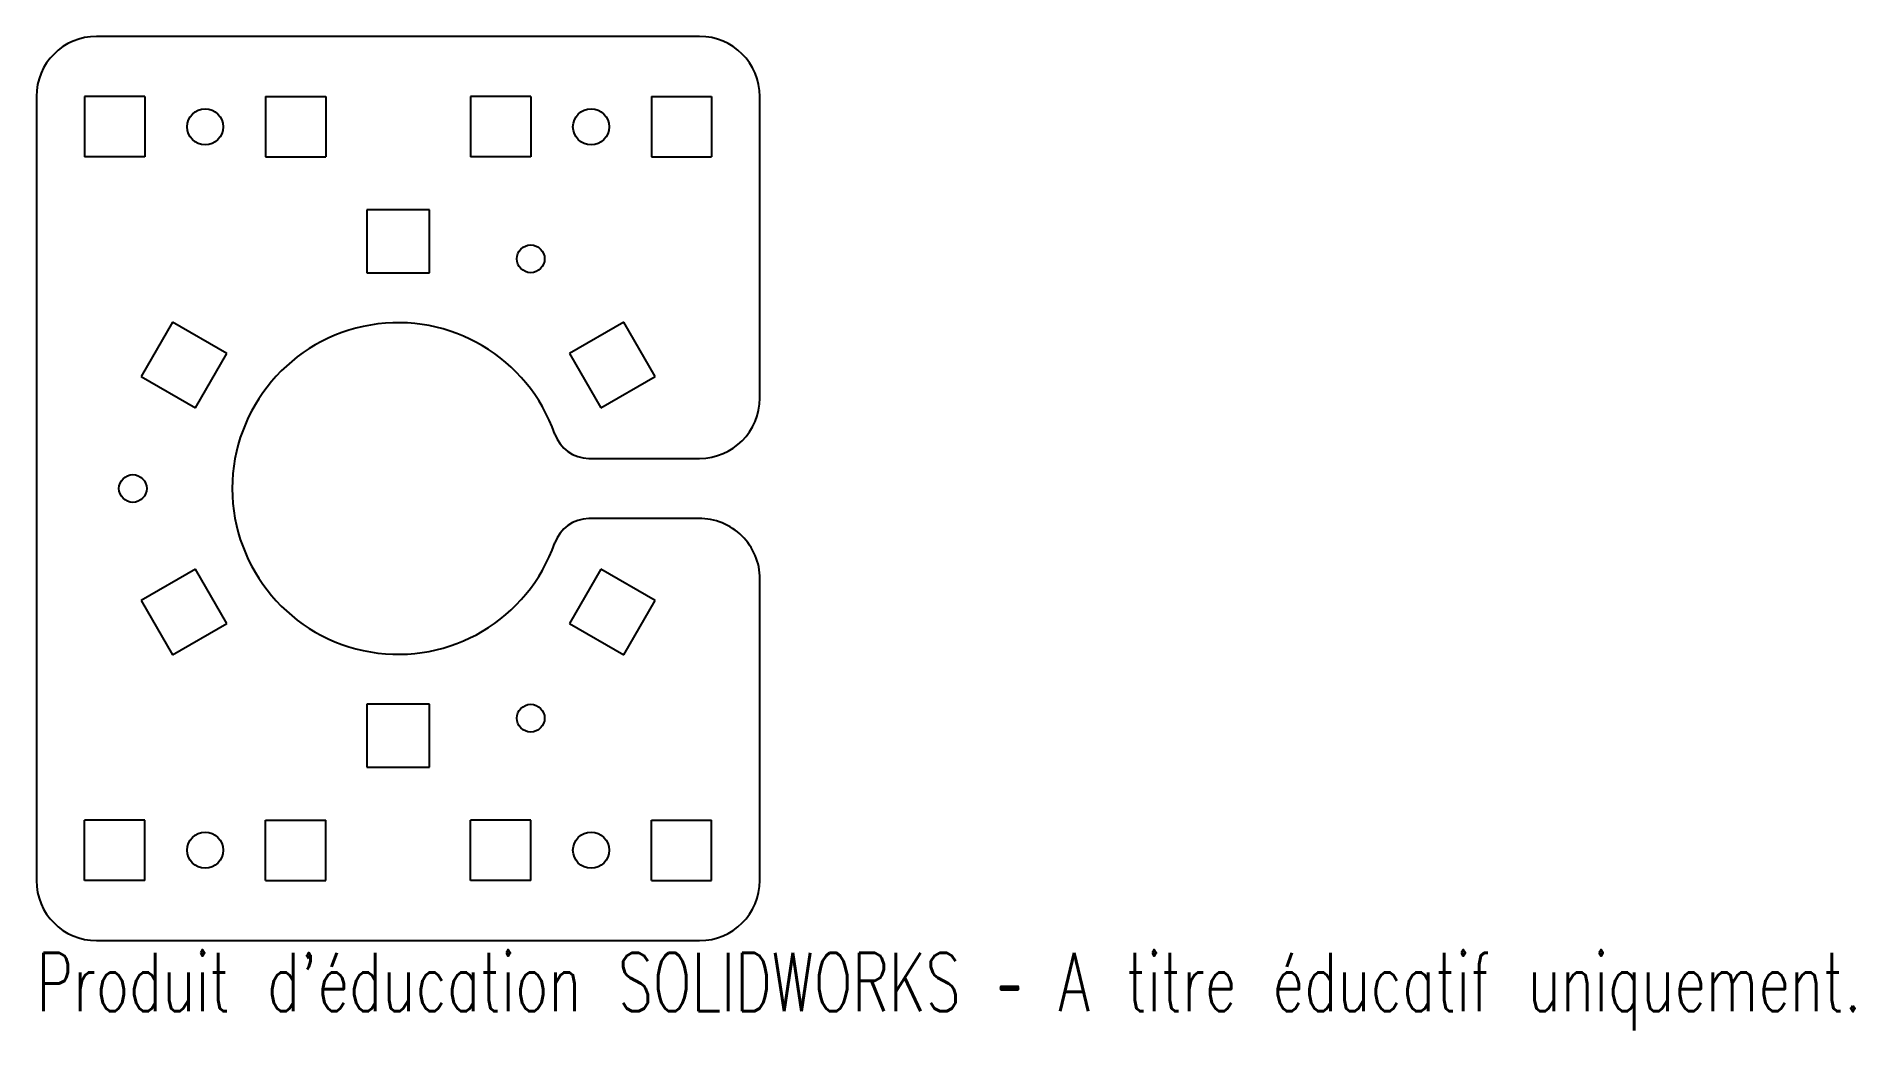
# Model space of a CAD drawing. Header units: millimetres. Extents: x -30 to 121, y -45 to 38.
import ezdxf

# ---------------------------------------------------------------- set-up
doc = ezdxf.new("R2010")
doc.units = ezdxf.units.MM
doc.styles.add('SLDTEXTSTYLE0', font='TXT', dxfattribs={"width": 0.7, "bigfont": 'bigfont'})

msp = doc.modelspace()

# ---------------------------------------------------------------- linework, layer by layer
at = {"color": 7, "linetype": 'Continuous', "lineweight": 25}
for p, q in [((25, 37.5), (-25, 37.5)), ((-30, 32.5), (-30, -32.5)), ((-26, 32.5), (-26, 27.5)), ((-21, 32.5), (-26, 32.5)), ((-21, 32.5), (-21, 27.5)), ((-11, 32.5), (-6, 32.5)), ((-11, 32.5), (-11, 27.5)), ((-6, 32.5), (-6, 27.5)), ((6, 32.5), (6, 27.5)), ((11, 32.5), (6, 32.5)), ((11, 32.5), (11, 27.5)), ((21, 32.5), (26, 32.5)), ((21, 32.5), (21, 27.5)), ((26, 32.5), (26, 27.5)), ((30, 7.5), (30, 32.5)), ((-21, 27.5), (-26, 27.5)), ((-11, 27.5), (-6, 27.5)), ((11, 27.5), (6, 27.5)), ((21, 27.5), (26, 27.5)), ((-2.6, 23.1), (-2.6, 17.9)), ((2.6, 23.1), (-2.6, 23.1)), ((2.6, 17.9), (2.6, 23.1)), ((-2.6, 17.9), (2.6, 17.9)), ((-18.71, 13.8), (-21.31, 9.3)), ((-14.2, 11.2), (-18.71, 13.8)), ((18.71, 13.8), (14.2, 11.2)), ((21.31, 9.3), (18.71, 13.8)), ((-16.8, 6.7), (-14.2, 11.2)), ((14.2, 11.2), (16.8, 6.7)), ((-21.31, 9.3), (-16.8, 6.7)), ((16.8, 6.7), (21.31, 9.3)), ((15.82, 2.5), (25, 2.5)), ((24.39, -2.5), (15.82, -2.5)), ((24.93, -2.49), (24.39, -2.5)), ((-16.8, -6.7), (-21.31, -9.3)), ((-14.2, -11.2), (-16.8, -6.7)), ((16.8, -6.7), (14.2, -11.2)), ((21.31, -9.3), (16.8, -6.7)), ((30, -32.5), (30, -7.49)), ((-21.31, -9.3), (-18.71, -13.8)), ((18.71, -13.8), (21.31, -9.3)), ((-18.71, -13.8), (-14.2, -11.2)), ((14.2, -11.2), (18.71, -13.8)), ((-2.6, -17.9), (-2.6, -23.1)), ((2.6, -17.9), (-2.6, -17.9)), ((2.6, -23.1), (2.6, -17.9)), ((-2.6, -23.1), (2.6, -23.1)), ((-26, -32.5), (-26, -27.5)), ((-21, -27.5), (-26, -27.5)), ((-21, -32.5), (-21, -27.5)), ((-11, -32.5), (-11, -27.5)), ((-11, -27.5), (-6, -27.5)), ((-6, -32.5), (-6, -27.5)), ((6, -32.5), (6, -27.5)), ((11, -27.5), (6, -27.5)), ((11, -32.5), (11, -27.5)), ((21, -32.5), (21, -27.5)), ((21, -27.5), (26, -27.5)), ((26, -32.5), (26, -27.5)), ((-21, -32.5), (-26, -32.5)), ((-11, -32.5), (-6, -32.5)), ((11, -32.5), (6, -32.5)), ((21, -32.5), (26, -32.5)), ((-25, -37.5), (25, -37.5))]:
    msp.add_line(p, q, dxfattribs=at)
for centre, radius in [((-16, 30), 1.5), ((16, 30), 1.5), ((11, 19.05), 1.15), ((-22, 0), 1.15), ((11, -19.05), 1.15), ((-16, -30), 1.5), ((16, -30), 1.5)]:
    msp.add_circle(centre, radius, dxfattribs=at)
for centre, radius, start, end in [((-25, 32.5), 5, 90, 180), ((25, 32.5), 5, 0, 90), ((0, 0), 13.75, 19.1692, 340.8308), ((25, 7.5), 5, 270, 0), ((15.82, 5.5), 3, 199.1692, 270), ((15.82, -5.5), 3, 90, 160.8308), ((25, -7.49), 5, 0, 90.8534), ((-25, -32.5), 5, 180, 270), ((25, -32.5), 5, 270, 0)]:
    msp.add_arc(centre, radius, start, end, dxfattribs=at)

# ---------------------------------------------------------------- texts
at = {"color": 7, "linetype": 'Continuous', "insert": (-30, -38.52), "char_height": 4.8336, "attachment_point": 1, "style": 'SLDTEXTSTYLE0'}
msp.add_mtext("Produit d'éducation SOLIDWORKS – A titre éducatif uniquement.", dxfattribs=at)

doc.saveas('drawing.dxf')
